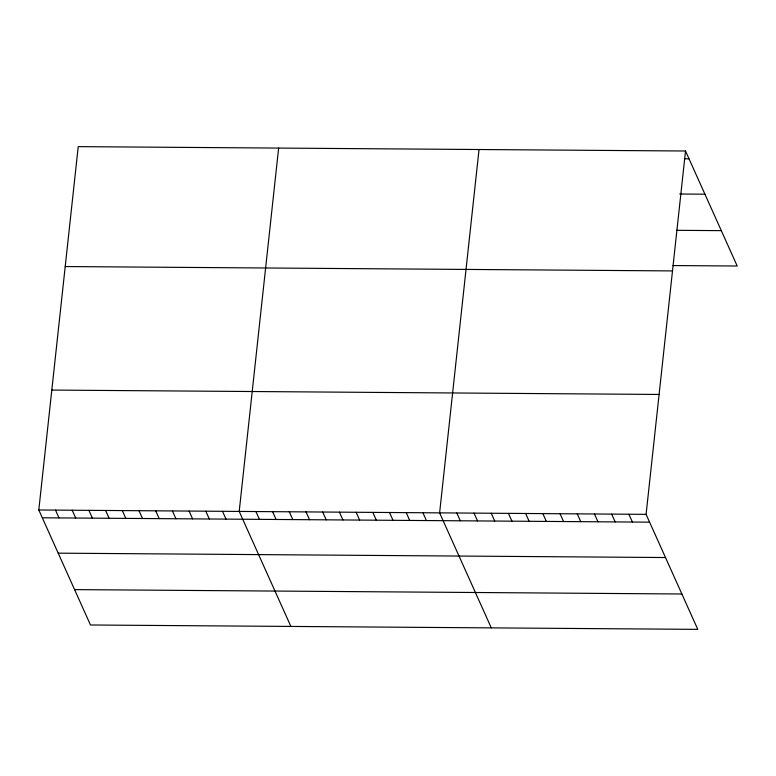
<?xml version="1.0" encoding="UTF-8"?>
<svg xmlns="http://www.w3.org/2000/svg" width="776" height="776" viewBox="0 0 776 776"><rect width="100%" height="100%" fill="white"/><g stroke="black" fill="none" stroke-linecap="round" stroke-linejoin="round"><path stroke-width="1.16" d="M685.518 151.01L646.088 514.352L697.779 629.365L90.482 624.99L38.8 509.987L78.221 146.635L685.518 151.01L737.2 266.013L672.967 265.557M278.632 148.08L239.202 511.423L290.893 626.436M479.035 149.525L439.614 512.868L491.295 627.871M684.432 158.779L689.02 158.818M679.689 194.01L704.918 194.194M676.565 230.317L721.302 230.637M65.213 266.546L672.501 270.911M51.808 390.076L659.096 394.45M38.8 509.987L646.088 514.352M42.311 517.786L649.599 522.161M58.21 553.162L665.498 557.537M74.583 589.615L681.871 593.989M628.88 514.236L632.392 522.035M611.672 514.11L615.184 521.908M594.474 513.984L597.976 521.782M577.266 513.857L580.768 521.666M560.059 513.731L563.56 521.54M542.851 513.615L546.352 521.414M525.643 513.489L529.154 521.288M508.435 513.363L511.947 521.171M491.227 513.237L494.739 521.045M474.02 513.12L477.531 520.919M456.821 512.994L460.323 520.793M422.91 512.752L426.422 520.55M406.207 512.626L409.718 520.434M389.513 512.509L393.015 520.308M372.81 512.383L376.311 520.192M356.106 512.267L359.618 520.075M339.413 512.15L342.914 519.949M322.709 512.024L326.211 519.833M306.006 511.908L309.517 519.707M289.303 511.791L292.814 519.59M272.609 511.665L276.11 519.474M255.905 511.549L259.417 519.348M222.508 511.306L226.01 519.105M205.805 511.19L209.307 518.989M189.101 511.064L192.613 518.872M172.408 510.947L175.909 518.746M155.704 510.821L159.206 518.63M139.001 510.705L142.512 518.504M122.298 510.589L125.809 518.387M105.604 510.462L109.106 518.271M88.901 510.346L92.412 518.145M72.197 510.22L75.709 518.028M55.503 510.104L59.005 517.902"/></g></svg>
